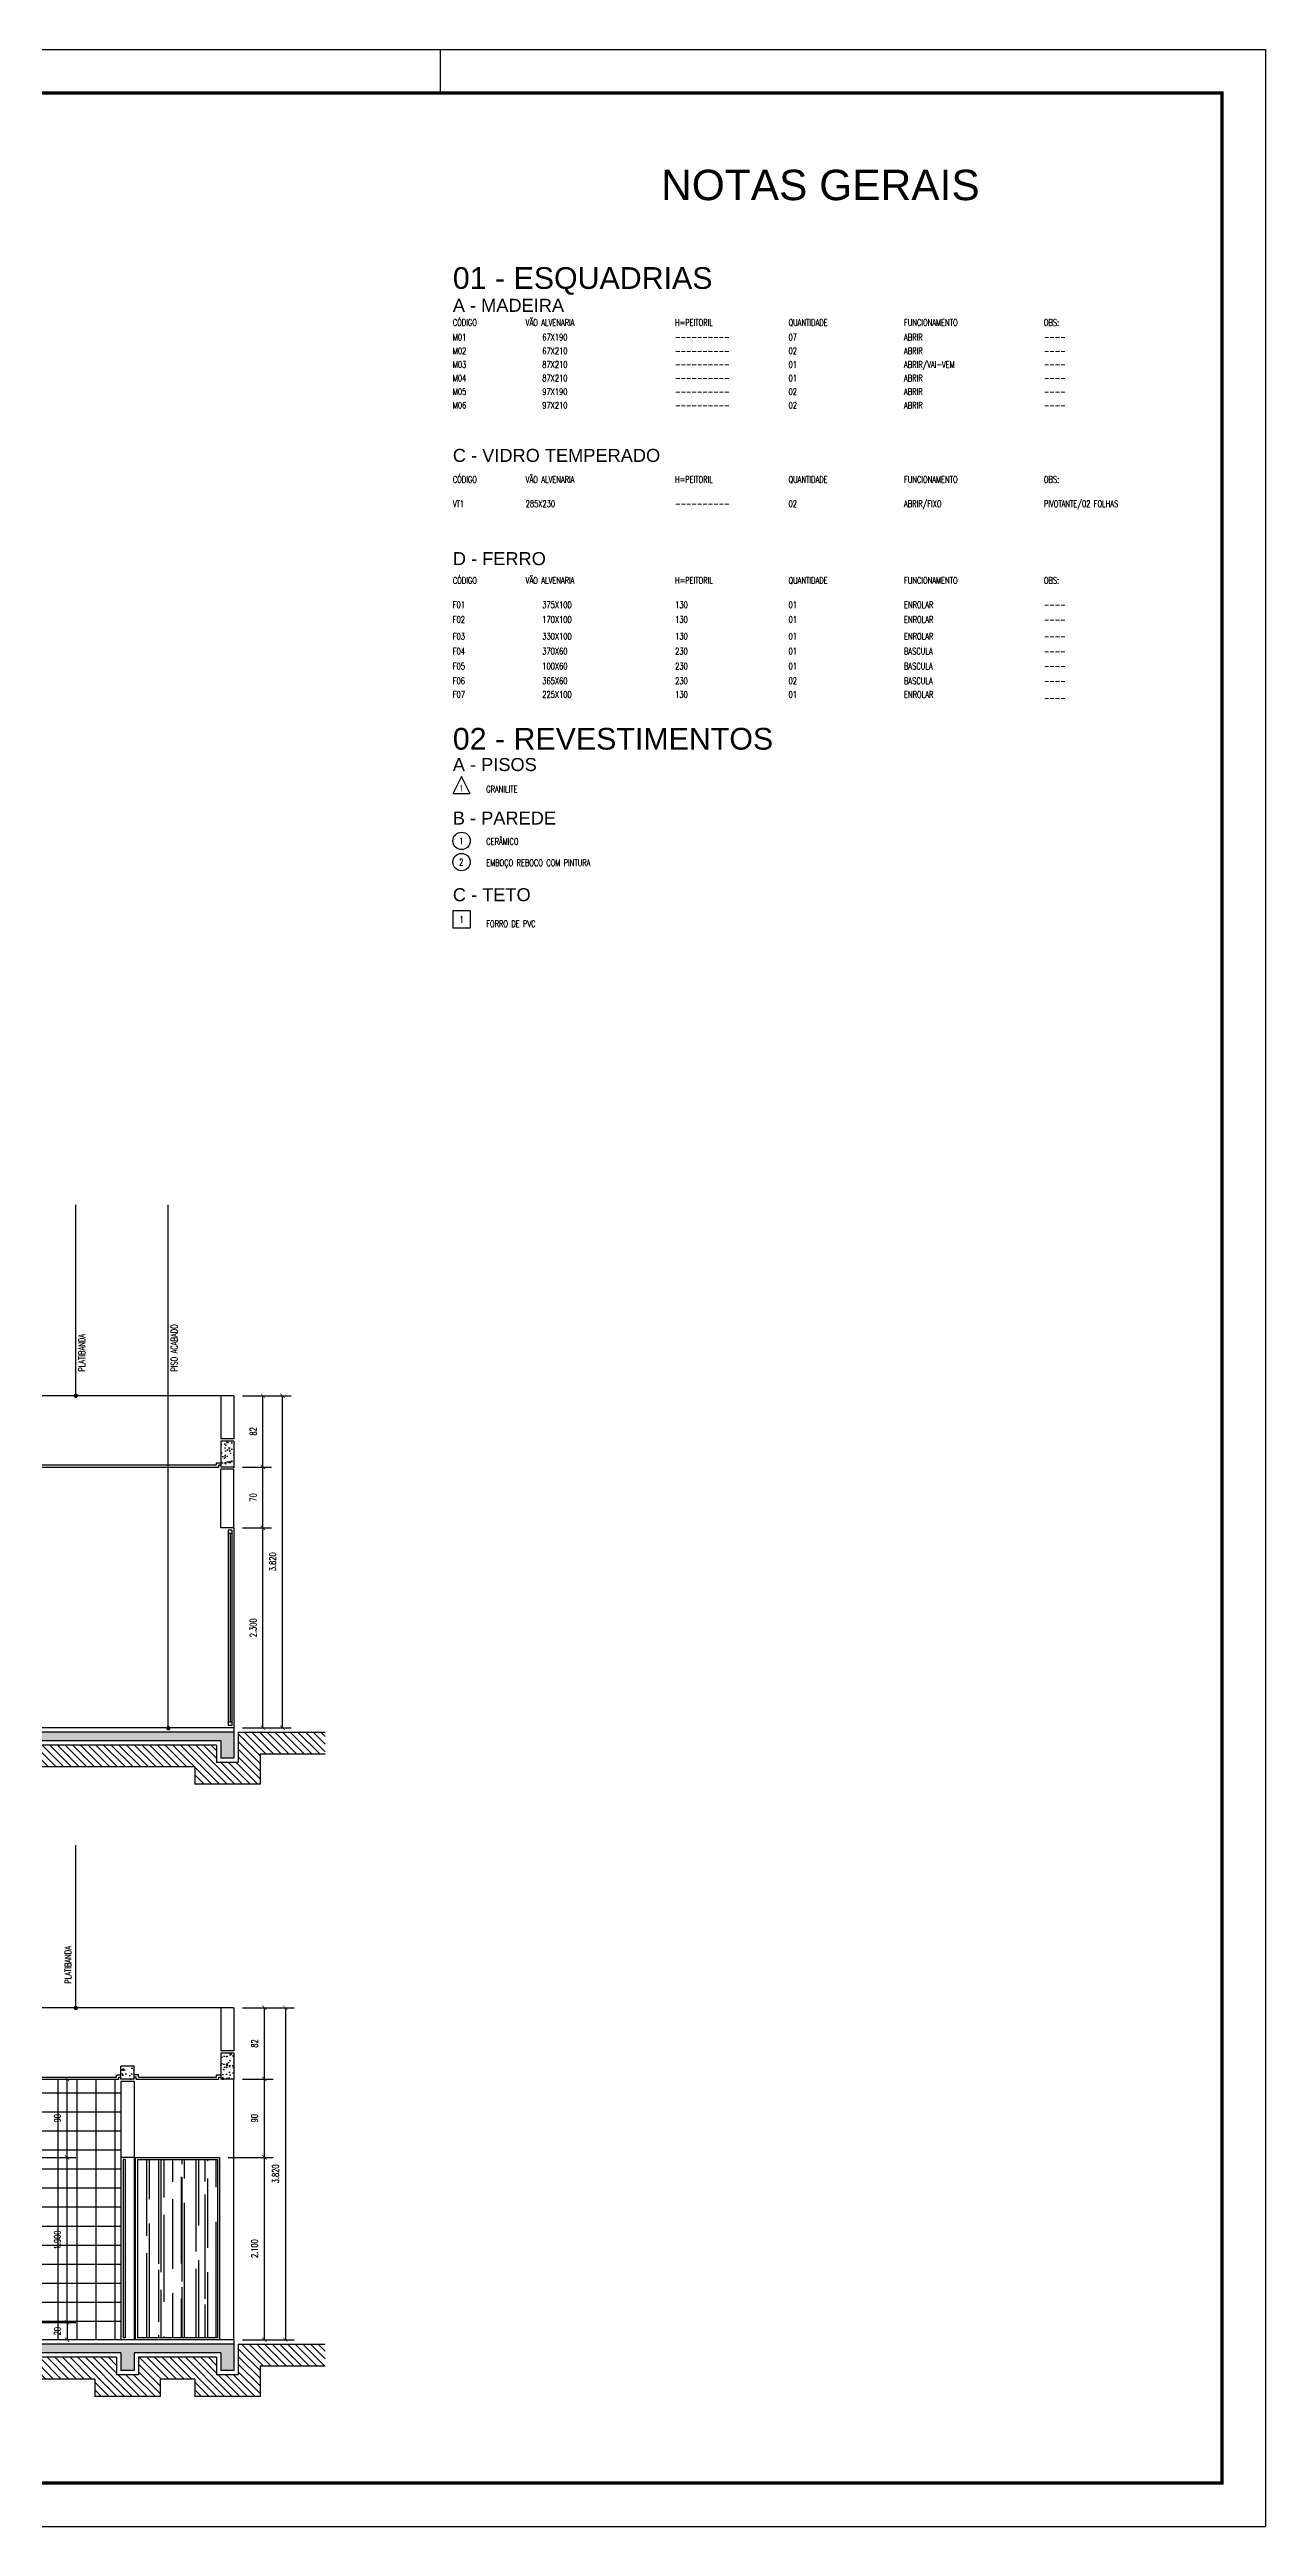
# Model space of a CAD drawing. Extents: x 231.8 to 328.5, y 64.7 to 125.7.
# Drawn here: x 259.57 to 273.57, y 97.18 to 125.68 of the extents above; entities that cross this region are included whole.
import ezdxf

# ---------------------------------------------------------------- set-up
doc = ezdxf.new("R2010")
doc.units = 0
doc.header["$LTSCALE"] = 0.1
doc.header["$MEASUREMENT"] = 0
doc.header["$PDMODE"] = 3
doc.layers.get('0').update_dxf_attribs({"linetype": 'CONTINUOUS'})
doc.layers.get('DEFPOINTS').update_dxf_attribs({"linetype": 'CONTINUOUS'})
for name, color, linetype in [('ALVENARIA', 5, 'CONTINUOUS'), ('ATERRO', 250, 'CONTINUOUS'), ('CONTRAPISO', 64, 'CONTINUOUS'), ('CONTRAPISO1', 7, 'CONTINUOUS'), ('COTAS', 1, 'CONTINUOUS'), ('ESQUADRIA', 250, 'CONTINUOUS'), ('FINA', 14, 'CONTINUOUS'), ('FORRO_PVC', 251, 'CONTINUOUS'), ('INDIC', 1, 'CONTINUOUS'), ('PISO', 250, 'CONTINUOUS'), ('PISO1', 40, 'CONTINUOUS'), ('PORTA', 12, 'CONTINUOUS'), ('PRANCHA', 15, 'CONTINUOUS'), ('TEXTO_PISO_ÁREA', 1, 'CONTINUOUS'), ('VIDRO', 140, 'CONTINUOUS'), ('VISTA_CORTE', 2, 'CONTINUOUS')]:
    doc.layers.add(name, color=color, linetype=linetype)
doc.styles.add('STYLE1', font='romans.shx', dxfattribs={"width": 0.75, "height": 0.075})
doc.styles.add('STYLE3', font='arial.ttf', dxfattribs={"width": 0.75, "height": 0.2})
doc.styles.add('STYLE5', font='isocp3.shx', dxfattribs={"height": 0.2})
doc.dimstyles.get("Standard").update_dxf_attribs({"dimtxt": 0.18, "dimasz": 0.18, "dimexe": 0.18, "dimexo": 0.0625, "dimgap": 0.09, "dimtad": 0, "dimtih": 1, "dimtoh": 1, "dimdec": 4, "dimzin": 0, "dimdsep": 46, "dimtxsty": 'Standard', "dimcen": 0.09, "dimadec": 0, "dimazin": 0, "dimtfac": 1, "dimtdec": 4, "dimtofl": 0, "dimtmove": 0, "dimatfit": 3, "dimfxl": 1, "dimtolj": 1, "dimtzin": 0, "dimarcsym": 0})
pattern_1 = [(50, (0, 0), (0.143452037, -0.012550427), [0.015, -0.165]), (355, (0, 0), (-0.02775027, 0.15043843), [0.012, -0.132]), (100.4514, (0.01195, -0.00105), (0.115701876, 0.13788791), [0.01274804, -0.14022842]), (46.1842, (0, 0.04), (0.21344821, -0.0331038), [0.0225, -0.2475]), (96.6356, (0.01779, 0.03724), (0.18693254, 0.19482357), [0.01912206, -0.2103426]), (351.1842, (0, 0.04), (0.18693239, 0.19482372), [0.018, -0.198]), (21, (0.02, 0.03), (0.11938141, -0.08052378), [0.015, -0.165]), (326, (0.02, 0.03), (0.04866307, 0.14503001), [0.012, -0.132]), (71.4514, (0.02995, 0.02329), (0.168044526, 0.0645061), [0.01274804, -0.14022842]), (37.5, (0, 0), (0.002431971, 0.066578771), [0, -0.1304, 0, -0.134, 0, -0.1325]), (7.5, (0, 0), (0.052613907, 0.078882342), [0, -0.0764, 0, -0.1274, 0, -0.0505]), (327.5, (-0.0446, 0), (0.106764487, -0.004510974), [0, -0.05, 0, -0.156, 0, -0.207]), (317.5, (-0.0646, 0), (0.116637234, 0.020020996), [0, -0.065, 0, -0.1036, 0, -0.147])]

# ---------------------------------------------------------------- blocks, each defined once
blk = doc.blocks.new('_ARCHTICK')
at = {"color": 0, "linetype": 'ByBlock', "const_width": 0.15}
blk.add_lwpolyline([(-0.5, -0.5), (0.5, 0.5)], dxfattribs=at)
blk = doc.blocks.new('*D61')
at = {"color": 1, "linetype": 'ByBlock'}
for p, q in [((261.896, 110.186), (262.355, 110.186)), ((262.255, 106.366), (262.255, 110.186)), ((261.896, 106.366), (262.355, 106.366))]:
    blk.add_line(p, q, dxfattribs=at)
at = {"layer": 'DEFPOINTS', "color": 0, "linetype": 'ByBlock'}
for p in [(261.796, 110.186), (262.255, 110.186), (261.796, 106.366)]:
    blk.add_point(p, dxfattribs=at)
at = {"color": 1, "linetype": 'ByBlock', "xscale": 0.05, "yscale": 0.05, "zscale": 0.05}
for p, rotation in [((262.255, 110.186), 90), ((262.255, 106.366), 270)]:
    blk.add_blockref('_ARCHTICK', p, dxfattribs=dict(at, rotation=rotation))
at = {"color": 60, "linetype": 'ByBlock', "insert": (262.142, 108.276), "char_height": 0.075, "attachment_point": 5, "rotation": 90, "style": 'STYLE1'}
blk.add_mtext('\\A1;3.820', dxfattribs=at)
blk = doc.blocks.new('*D63')
at = {"color": 1, "linetype": 'ByBlock'}
for p, q in [((261.796, 110.186), (262.13, 110.186)), ((262.03, 109.366), (262.03, 110.186)), ((261.896, 109.366), (262.13, 109.366))]:
    blk.add_line(p, q, dxfattribs=at)
at = {"layer": 'DEFPOINTS', "color": 0, "linetype": 'ByBlock'}
for p in [(261.696, 110.186), (262.03, 110.186), (261.796, 109.366)]:
    blk.add_point(p, dxfattribs=at)
at = {"color": 1, "linetype": 'ByBlock', "xscale": 0.05, "yscale": 0.05, "zscale": 0.05}
for p, rotation in [((262.03, 110.186), 90), ((262.03, 109.366), 270)]:
    blk.add_blockref('_ARCHTICK', p, dxfattribs=dict(at, rotation=rotation))
at = {"color": 60, "linetype": 'ByBlock', "insert": (261.918, 109.776), "char_height": 0.075, "attachment_point": 5, "rotation": 90, "style": 'STYLE1'}
blk.add_mtext('\\A1;82', dxfattribs=at)
blk = doc.blocks.new('*D99')
at = {"color": 1, "linetype": 'ByBlock'}
for p, q in [((261.796, 109.366), (262.13, 109.366)), ((262.03, 108.666), (262.03, 109.366)), ((261.796, 108.666), (262.13, 108.666))]:
    blk.add_line(p, q, dxfattribs=at)
at = {"layer": 'DEFPOINTS', "color": 0, "linetype": 'ByBlock'}
for p in [(261.696, 109.366), (262.03, 109.366), (261.696, 108.666)]:
    blk.add_point(p, dxfattribs=at)
at = {"color": 1, "linetype": 'ByBlock', "xscale": 0.05, "yscale": 0.05, "zscale": 0.05}
for p, rotation in [((262.03, 109.366), 90), ((262.03, 108.666), 270)]:
    blk.add_blockref('_ARCHTICK', p, dxfattribs=dict(at, rotation=rotation))
at = {"color": 60, "linetype": 'ByBlock', "insert": (261.918, 109.016), "char_height": 0.075, "attachment_point": 5, "rotation": 90, "style": 'STYLE1'}
blk.add_mtext('\\A1;70', dxfattribs=at)
blk = doc.blocks.new('*D98')
at = {"color": 1, "linetype": 'ByBlock'}
for p, q in [((261.796, 108.666), (262.13, 108.666)), ((262.03, 106.366), (262.03, 108.666)), ((261.796, 106.366), (262.13, 106.366))]:
    blk.add_line(p, q, dxfattribs=at)
at = {"layer": 'DEFPOINTS', "color": 0, "linetype": 'ByBlock'}
for p in [(261.696, 108.666), (262.03, 108.666), (261.696, 106.366)]:
    blk.add_point(p, dxfattribs=at)
at = {"color": 1, "linetype": 'ByBlock', "xscale": 0.05, "yscale": 0.05, "zscale": 0.05}
for p, rotation in [((262.03, 108.666), 90), ((262.03, 106.366), 270)]:
    blk.add_blockref('_ARCHTICK', p, dxfattribs=dict(at, rotation=rotation))
at = {"color": 60, "linetype": 'ByBlock', "insert": (261.918, 107.516), "char_height": 0.075, "attachment_point": 5, "rotation": 90, "style": 'STYLE1'}
blk.add_mtext('\\A1;2.300', dxfattribs=at)
blk = doc.blocks.new('*D89')
at = {"color": 1, "linetype": 'ByBlock'}
blk.add_line((259.776, 101.423), (259.776, 102.323), dxfattribs=at)
at = {"layer": 'DEFPOINTS', "color": 0, "linetype": 'ByBlock'}
for p in [(259.776, 102.323), (259.776, 102.323), (259.776, 101.423)]:
    blk.add_point(p, dxfattribs=at)
at = {"color": 1, "linetype": 'ByBlock', "xscale": 0.05, "yscale": 0.05, "zscale": 0.05}
for p, rotation in [((259.776, 102.323), 90), ((259.776, 101.423), 270)]:
    blk.add_blockref('_ARCHTICK', p, dxfattribs=dict(at, rotation=rotation))
at = {"color": 60, "linetype": 'ByBlock', "insert": (259.664, 101.873), "char_height": 0.075, "attachment_point": 5, "rotation": 90, "style": 'STYLE1'}
blk.add_mtext('\\A1;90', dxfattribs=at)
blk = doc.blocks.new('*D94')
at = {"color": 1, "linetype": 'ByBlock'}
for p, q in [((259.398, 101.423), (259.876, 101.423)), ((259.776, 99.523), (259.776, 101.423)), ((259.398, 99.523), (259.876, 99.523))]:
    blk.add_line(p, q, dxfattribs=at)
at = {"layer": 'DEFPOINTS', "color": 0, "linetype": 'ByBlock'}
for p in [(259.298, 101.423), (259.776, 101.423), (259.298, 99.523)]:
    blk.add_point(p, dxfattribs=at)
at = {"color": 1, "linetype": 'ByBlock', "xscale": 0.05, "yscale": 0.05, "zscale": 0.05}
for p, rotation in [((259.776, 101.423), 90), ((259.776, 99.523), 270)]:
    blk.add_blockref('_ARCHTICK', p, dxfattribs=dict(at, rotation=rotation))
at = {"color": 60, "linetype": 'ByBlock', "insert": (259.664, 100.473), "char_height": 0.075, "attachment_point": 5, "rotation": 90, "style": 'STYLE1'}
blk.add_mtext('\\A1;1.900', dxfattribs=at)
blk = doc.blocks.new('*D93')
at = {"color": 1, "linetype": 'ByBlock'}
for p, q in [((259.398, 99.523), (259.876, 99.523)), ((259.776, 99.523), (259.776, 99.323))]:
    blk.add_line(p, q, dxfattribs=at)
at = {"layer": 'DEFPOINTS', "color": 0, "linetype": 'ByBlock'}
for p in [(259.298, 99.523), (259.776, 99.323), (259.776, 99.323)]:
    blk.add_point(p, dxfattribs=at)
at = {"color": 1, "linetype": 'ByBlock', "xscale": 0.05, "yscale": 0.05, "zscale": 0.05}
for p, rotation in [((259.776, 99.523), 90), ((259.776, 99.323), 270)]:
    blk.add_blockref('_ARCHTICK', p, dxfattribs=dict(at, rotation=rotation))
at = {"color": 60, "linetype": 'ByBlock', "insert": (259.664, 99.423), "char_height": 0.075, "attachment_point": 5, "rotation": 90, "style": 'STYLE1'}
blk.add_mtext('\\A1;20', dxfattribs=at)
blk = doc.blocks.new('*D84')
at = {"color": 1, "linetype": 'ByBlock'}
for p, q in [((261.796, 103.143), (262.388, 103.143)), ((262.288, 103.143), (262.288, 99.323)), ((261.796, 99.323), (262.388, 99.323))]:
    blk.add_line(p, q, dxfattribs=at)
at = {"layer": 'DEFPOINTS', "color": 0, "linetype": 'ByBlock'}
for p in [(261.696, 103.143), (261.696, 99.323), (262.288, 99.323)]:
    blk.add_point(p, dxfattribs=at)
at = {"color": 1, "linetype": 'ByBlock', "xscale": 0.05, "yscale": 0.05, "zscale": 0.05}
for p, rotation in [((262.288, 103.143), 90), ((262.288, 99.323), 270)]:
    blk.add_blockref('_ARCHTICK', p, dxfattribs=dict(at, rotation=rotation))
at = {"color": 60, "linetype": 'ByBlock', "insert": (262.175, 101.233), "char_height": 0.075, "attachment_point": 5, "rotation": 90, "style": 'STYLE1'}
blk.add_mtext('\\A1;3.820', dxfattribs=at)
blk = doc.blocks.new('*D86')
at = {"color": 1, "linetype": 'ByBlock'}
for p, q in [((261.796, 103.143), (262.147, 103.143)), ((262.047, 102.323), (262.047, 103.143)), ((261.796, 102.323), (262.147, 102.323))]:
    blk.add_line(p, q, dxfattribs=at)
at = {"layer": 'DEFPOINTS', "color": 0, "linetype": 'ByBlock'}
for p in [(261.696, 103.143), (262.047, 103.143), (261.696, 102.323)]:
    blk.add_point(p, dxfattribs=at)
at = {"color": 1, "linetype": 'ByBlock', "xscale": 0.05, "yscale": 0.05, "zscale": 0.05}
for p, rotation in [((262.047, 103.143), 90), ((262.047, 102.323), 270)]:
    blk.add_blockref('_ARCHTICK', p, dxfattribs=dict(at, rotation=rotation))
at = {"color": 60, "linetype": 'ByBlock', "insert": (261.934, 102.733), "char_height": 0.075, "attachment_point": 5, "rotation": 90, "style": 'STYLE1'}
blk.add_mtext('\\A1;82', dxfattribs=at)
blk = doc.blocks.new('*D88')
at = {"color": 1, "linetype": 'ByBlock'}
for p, q in [((261.796, 102.323), (262.147, 102.323)), ((262.047, 101.423), (262.047, 102.323)), ((261.631, 101.423), (262.147, 101.423))]:
    blk.add_line(p, q, dxfattribs=at)
at = {"layer": 'DEFPOINTS', "color": 0, "linetype": 'ByBlock'}
for p in [(261.696, 102.323), (262.047, 102.323), (261.531, 101.423)]:
    blk.add_point(p, dxfattribs=at)
at = {"color": 1, "linetype": 'ByBlock', "xscale": 0.05, "yscale": 0.05, "zscale": 0.05}
for p, rotation in [((262.047, 102.323), 90), ((262.047, 101.423), 270)]:
    blk.add_blockref('_ARCHTICK', p, dxfattribs=dict(at, rotation=rotation))
at = {"color": 60, "linetype": 'ByBlock', "insert": (261.934, 101.873), "char_height": 0.075, "attachment_point": 5, "rotation": 90, "style": 'STYLE1'}
blk.add_mtext('\\A1;90', dxfattribs=at)
blk = doc.blocks.new('*D92')
at = {"color": 1, "linetype": 'ByBlock'}
for p, q in [((261.631, 101.423), (262.147, 101.423)), ((262.047, 99.323), (262.047, 101.423)), ((261.796, 99.323), (262.147, 99.323))]:
    blk.add_line(p, q, dxfattribs=at)
at = {"layer": 'DEFPOINTS', "color": 0, "linetype": 'ByBlock'}
for p in [(261.531, 101.423), (262.047, 101.423), (261.696, 99.323)]:
    blk.add_point(p, dxfattribs=at)
at = {"color": 1, "linetype": 'ByBlock', "xscale": 0.05, "yscale": 0.05, "zscale": 0.05}
for p, rotation in [((262.047, 101.423), 90), ((262.047, 99.323), 270)]:
    blk.add_blockref('_ARCHTICK', p, dxfattribs=dict(at, rotation=rotation))
at = {"color": 60, "linetype": 'ByBlock', "insert": (261.934, 100.373), "char_height": 0.075, "attachment_point": 5, "rotation": 90, "style": 'STYLE1'}
blk.add_mtext('\\A1;2.100', dxfattribs=at)

msp = doc.modelspace()

# ---------------------------------------------------------------- hatches: boundary and pattern name
at = {"layer": 'ATERRO'}
h = msp.add_hatch(dxfattribs=at)
h.set_pattern_fill('ANSI31', color=256, scale=0.5, style=0)
h.set_pattern_definition([(135, (492.42168, 16.775655), (0.044194174, 0.044194174), [])])
h.paths.add_polyline_path([(261.2463, 105.9155), (256.9963, 105.9155), (256.9963, 105.7155), (256.2463, 105.7155), (256.2463, 105.9155), (254.8463, 105.9155), (254.8463, 105.7155), (254.0963, 105.7155), (254.0963, 106.0655), (253.3463, 106.0655), (253.3463, 106.3155), (254.3463, 106.3155), (254.3463, 105.9655), (254.5963, 105.9655), (254.5963, 106.1655), (256.4963, 106.1655), (256.4963, 105.9655), (256.7463, 105.9655), (256.7463, 106.1655), (261.4963, 106.1655), (261.4963, 105.9655), (261.7463, 105.9655), (261.7463, 106.3155), (262.7463, 106.3155), (262.7463, 106.0655), (261.9963, 106.0655), (261.9963, 105.7155), (261.2463, 105.7155)])
h = msp.add_hatch(dxfattribs=at)
h.set_pattern_fill('ANSI31', color=256, scale=0.5, style=0)
h.set_pattern_definition([(135, (492.42168, 15.976734), (0.044194174, 0.044194174), [])])
h.paths.add_polyline_path([(260.0963, 98.8725), (254.8463, 98.8725), (254.8463, 98.6725), (254.0963, 98.6725), (254.0963, 99.0225), (253.3463, 99.0225), (253.3463, 99.2725), (254.3463, 99.2725), (254.3463, 98.9225), (254.5963, 98.9225), (254.5963, 99.1225), (260.3463, 99.1225), (260.3463, 98.9225), (260.5963, 98.9225), (260.5963, 99.1225), (261.4963, 99.1225), (261.4963, 98.9225), (261.7463, 98.9225), (261.7463, 99.2725), (262.7463, 99.2725), (262.7463, 99.0225), (261.9963, 99.0225), (261.9963, 98.6725), (261.2463, 98.6725), (261.2463, 98.8725), (260.8463, 98.8725), (260.8463, 98.6725), (260.0963, 98.6725)])
at = {"layer": 'CONTRAPISO1'}
h = msp.add_hatch(dxfattribs=at)
h.set_pattern_fill('AR-CONC', color=256, scale=0.02, style=0)
h.set_pattern_definition(pattern_1)
h.paths.add_polyline_path([(261.6963, 109.6655), (261.5463, 109.6655), (261.5463, 109.3655), (261.6963, 109.3655)])
h = msp.add_hatch(dxfattribs=at)
h.set_pattern_fill('AR-CONC', color=256, scale=0.02, style=0)
h.set_pattern_definition([(130, (492.42168, 16.77566), (-0.143452037, -0.012550427), [0.015, -0.165]), (185, (492.42168, 16.77566), (0.02775027, 0.15043843), [0.012, -0.132]), (79.5486, (492.40973, 16.77461), (-0.11570188, 0.13788791), [0.01274804, -0.14022842]), (133.8158, (492.42168, 16.81566), (-0.21344821, -0.0331038), [0.0225, -0.2475]), (83.3644, (492.4039, 16.8129), (-0.18693254, 0.19482357), [0.01912206, -0.2103426]), (188.8158, (492.42168, 16.81566), (-0.18693239, 0.19482372), [0.018, -0.198]), (159, (492.40168, 16.80566), (-0.11938141, -0.08052378), [0.015, -0.165]), (214, (492.40168, 16.80566), (-0.04866307, 0.14503001), [0.012, -0.132]), (108.5486, (492.39173, 16.79894), (-0.168044526, 0.0645061), [0.01274804, -0.14022842]), (142.5, (492.42168, 16.775655), (-0.002431971, 0.066578771), [0, -0.1304, 0, -0.134, 0, -0.1325]), (172.5, (492.42168, 16.775655), (-0.052613907, 0.078882342), [0, -0.0764, 0, -0.1274, 0, -0.0505]), (212.5, (492.46628, 16.775655), (-0.106764487, -0.004510974), [0, -0.05, 0, -0.156, 0, -0.207]), (222.5, (492.48628, 16.775655), (-0.116637234, 0.020020996), [0, -0.065, 0, -0.1036, 0, -0.147])])
h.paths.add_polyline_path([(254.3963, 106.3155), (261.6963, 106.3155), (261.6963, 106.0155), (261.5463, 106.0155), (261.5463, 106.2155), (256.6963, 106.2155), (256.6963, 106.0155), (256.5463, 106.0155), (256.5463, 106.2155), (254.5463, 106.2155), (254.5463, 106.0155), (254.3963, 106.0155)])
h = msp.add_hatch(dxfattribs=at)
h.set_pattern_fill('AR-CONC', color=256, scale=0.02, style=0)
h.set_pattern_definition(pattern_1)
h.paths.add_polyline_path([(261.6963, 102.6225), (261.5463, 102.6225), (261.5463, 102.3225), (261.6963, 102.3225)])
h = msp.add_hatch(dxfattribs=at)
h.set_pattern_fill('AR-CONC', color=256, scale=0.02, style=0)
h.set_pattern_definition(pattern_1)
h.paths.add_polyline_path([(260.5463, 102.4725), (260.3963, 102.4725), (260.3963, 102.3225), (260.5463, 102.3225)])
h = msp.add_hatch(dxfattribs=at)
h.set_pattern_fill('AR-CONC', color=256, scale=0.02, style=0)
h.set_pattern_definition([(130, (492.42168, 15.97673), (-0.143452037, -0.012550427), [0.015, -0.165]), (185, (492.42168, 15.97673), (0.02775027, 0.15043843), [0.012, -0.132]), (79.5486, (492.40973, 15.97569), (-0.11570188, 0.13788791), [0.01274804, -0.14022842]), (133.8158, (492.42168, 16.01673), (-0.21344821, -0.0331038), [0.0225, -0.2475]), (83.3644, (492.4039, 16.01398), (-0.18693254, 0.19482357), [0.01912206, -0.2103426]), (188.8158, (492.42168, 16.01673), (-0.18693239, 0.19482372), [0.018, -0.198]), (159, (492.40168, 16.00673), (-0.11938141, -0.08052378), [0.015, -0.165]), (214, (492.40168, 16.00673), (-0.04866307, 0.14503001), [0.012, -0.132]), (108.5486, (492.39173, 16.00002), (-0.168044526, 0.0645061), [0.01274804, -0.14022842]), (142.5, (492.42168, 15.976734), (-0.002431971, 0.066578771), [0, -0.1304, 0, -0.134, 0, -0.1325]), (172.5, (492.42168, 15.976734), (-0.052613907, 0.078882342), [0, -0.0764, 0, -0.1274, 0, -0.0505]), (212.5, (492.46628, 15.976734), (-0.106764487, -0.004510974), [0, -0.05, 0, -0.156, 0, -0.207]), (222.5, (492.48628, 15.97673), (-0.116637234, 0.020020996), [0, -0.065, 0, -0.1036, 0, -0.147])])
h.paths.add_polyline_path([(254.3963, 99.2725), (261.6963, 99.2725), (261.6963, 98.9725), (261.5463, 98.9725), (261.5463, 99.1725), (260.5463, 99.1725), (260.5463, 98.9725), (260.3963, 98.9725), (260.3963, 99.1725), (254.5463, 99.1725), (254.5463, 98.9725), (254.3963, 98.9725)])
at = {"layer": 'PISO1'}
h = msp.add_hatch(dxfattribs=at)
h.set_pattern_fill('ANSI37', color=256, scale=1.75, angle=45, style=0)
h.set_pattern_definition([(90, (492.42168, 15.97673), (0.21875, 4e-17), []), (7e-15, (492.42168, 15.97673), (4e-17, -0.21875), [])])
h.paths.add_polyline_path([(254.5463, 101.6225), (254.5463, 102.2225), (254.5463, 102.2975), (254.5463, 102.3225), (260.3963, 102.3225), (260.3963, 102.2975), (260.3963, 101.4225), (260.3963, 99.3225), (254.5463, 99.3225)])
h.paths.add_polyline_path([(256.8723, 99.535), (256.9223, 99.535), (256.9223, 101.435), (256.8723, 101.435)], flags=16)
h.paths.add_polyline_path([(255.7343, 101.4225), (255.6843, 101.4225), (255.6843, 99.5225), (255.7343, 99.5225)], flags=16)
h.paths.add_polyline_path([(258.0603, 99.5475), (258.1103, 99.5475), (258.1103, 101.4475), (258.0603, 101.4475)], flags=16)
h.paths.add_polyline_path([(259.2483, 99.56), (259.2983, 99.56), (259.2983, 101.46), (259.2483, 101.46)], flags=16)
h.paths.add_polyline_path([(258.1668, 99.3807), (256.8163, 99.3807), (256.8163, 99.6911), (258.1668, 99.6911)], flags=24)
h.paths.add_polyline_path([(258.1628, 99.6335), (257.7304, 99.6335), (257.7304, 99.9437), (258.1628, 99.9437)], flags=24)
at = {"layer": 'PORTA'}
h = msp.add_hatch(dxfattribs=at)
h.set_pattern_fill('AR-RROOF', color=256, scale=0.2, angle=90, style=0)
h.set_pattern_definition([(90, (516.09255, 0), (0.2, 0.44), [3, -0.4, 1, -0.2]), (90, (516.19255, 0.266), (0.266, -0.2), [0.6, -0.066, 1.2, -0.15]), (90, (516.26255, 0.1), (0.134, 1.04), [1.6, -0.28, 0.8, -0.2])])
h.paths.add_polyline_path([(260.5863, 101.3975), (261.5063, 101.3975), (261.5063, 99.3475), (260.5863, 99.3475)])

# ---------------------------------------------------------------- linework, layer by layer
at = {"layer": 'ALVENARIA'}
for p, q in [((261.6963, 110.1855), (261.5463, 110.1855)), ((261.5463, 110.1855), (261.5463, 109.6905)), ((261.6963, 110.1855), (261.6963, 109.6905)), ((261.6963, 109.6905), (261.5463, 109.6905)), ((261.5463, 108.6655), (261.5463, 109.3405)), ((261.6963, 109.3405), (261.5463, 109.3405)), ((261.6963, 108.6655), (261.6963, 109.3405)), ((261.6963, 108.6655), (261.5463, 108.6655)), ((261.5463, 103.1425), (261.5463, 102.6475)), ((261.6963, 103.1425), (261.5463, 103.1425)), ((261.6963, 103.1425), (261.6963, 102.6475)), ((261.6963, 102.6475), (261.5463, 102.6475)), ((260.5463, 102.2975), (260.3963, 102.2975)), ((260.3963, 102.2975), (260.3963, 101.4225)), ((260.5463, 102.2975), (260.5463, 101.4225)), ((260.5463, 101.4225), (260.3963, 101.4225))]:
    msp.add_line(p, q, dxfattribs=at)
at = {"layer": 'ATERRO'}
for p, q in [((261.7463, 106.3155), (262.7463, 106.3155)), ((261.7463, 106.3155), (261.7463, 105.9655)), ((261.4963, 106.1655), (256.7463, 106.1655)), ((261.4963, 106.1655), (261.4963, 105.9655)), ((261.9963, 106.0655), (261.9963, 105.7155)), ((261.9963, 106.0655), (262.7463, 106.0655)), ((261.2463, 105.9155), (256.9963, 105.9155)), ((261.2463, 105.9155), (261.2463, 105.7155)), ((261.7463, 105.9655), (261.4963, 105.9655)), ((261.9963, 105.7155), (261.2463, 105.7155)), ((261.7463, 99.2725), (261.7463, 98.9225)), ((261.7463, 99.2725), (262.7463, 99.2725)), ((260.3463, 99.1225), (254.5963, 99.1225)), ((260.3463, 99.1225), (260.3463, 98.9225)), ((260.5963, 98.9225), (260.3463, 98.9225)), ((260.5963, 99.1225), (260.5963, 98.9225)), ((261.4963, 99.1225), (260.5963, 99.1225)), ((261.4963, 99.1225), (261.4963, 98.9225)), ((261.7463, 98.9225), (261.4963, 98.9225)), ((261.9963, 99.0225), (261.9963, 98.6725)), ((261.9963, 99.0225), (262.7463, 99.0225)), ((260.0963, 98.8725), (254.8463, 98.8725)), ((260.0963, 98.8725), (260.0963, 98.6725)), ((260.8463, 98.6725), (260.0963, 98.6725)), ((260.8463, 98.8725), (260.8463, 98.6725)), ((261.2463, 98.8725), (260.8463, 98.8725)), ((261.2463, 98.8725), (261.2463, 98.6725)), ((261.9963, 98.6725), (261.2463, 98.6725))]:
    msp.add_line(p, q, dxfattribs=at)
at = {"layer": 'CONTRAPISO'}
for p, q in [((261.5463, 109.6655), (261.5463, 109.3655)), ((261.6963, 109.6655), (261.5463, 109.6655)), ((261.6963, 109.6655), (261.6963, 109.3655)), ((261.6963, 109.3655), (261.5463, 109.3655)), ((261.6963, 106.3155), (254.3963, 106.3155)), ((261.6963, 106.3155), (261.6963, 106.0155)), ((261.5463, 106.2155), (256.6963, 106.2155)), ((261.5463, 106.2155), (261.5463, 106.0155)), ((261.6963, 106.0155), (261.5463, 106.0155)), ((261.6963, 102.6225), (261.5463, 102.6225)), ((261.5463, 102.6225), (261.5463, 102.3225)), ((261.6963, 102.6225), (261.6963, 102.3225)), ((260.3963, 102.3225), (260.3963, 102.4725)), ((260.5463, 102.4725), (260.3963, 102.4725)), ((260.5463, 102.3225), (260.3963, 102.3225)), ((260.5463, 102.3225), (260.5463, 102.4725)), ((261.6963, 102.3225), (261.5463, 102.3225)), ((261.6963, 99.2725), (254.3963, 99.2725)), ((261.6963, 99.2725), (261.6963, 98.9725)), ((260.3963, 99.1725), (254.5463, 99.1725)), ((260.3963, 99.1725), (260.3963, 98.9725)), ((260.5463, 98.9725), (260.3963, 98.9725)), ((260.5463, 99.1725), (260.5463, 98.9725)), ((261.5463, 99.1725), (260.5463, 99.1725)), ((261.5463, 99.1725), (261.5463, 98.9725)), ((261.6963, 98.9725), (261.5463, 98.9725))]:
    msp.add_line(p, q, dxfattribs=at)
at = {"layer": 'ESQUADRIA'}
for p, q in [((261.6713, 108.6405), (261.6313, 108.6405)), ((261.6313, 108.6405), (261.6313, 106.3905)), ((261.6713, 108.6005), (261.6313, 108.6005)), ((261.6713, 108.6405), (261.6713, 106.3905))]:
    msp.add_line(p, q, dxfattribs=at)
at = {"layer": 'FINA', "color": 250, "ltscale": 0.02}
for p, q in [((264.3161, 117.3126), (264.2159, 117.1121)), ((264.4163, 117.1121), (264.3161, 117.3126)), ((264.4163, 117.1121), (264.2159, 117.1121)), ((264.2159, 115.765), (264.2159, 115.5645)), ((264.4163, 115.765), (264.2159, 115.765)), ((264.4163, 115.765), (264.4163, 115.5645)), ((264.4163, 115.5645), (264.2159, 115.5645))]:
    msp.add_line(p, q, dxfattribs=at)
for centre in [(264.3156, 116.5709), (264.3156, 116.3265)]:
    msp.add_circle(centre, 0.1002, dxfattribs=at)
at = {"layer": 'FORRO_PVC'}
for p, q in [((256.7213, 109.3655), (261.5213, 109.3655)), ((256.7463, 109.3905), (261.4963, 109.3905)), ((261.4963, 109.3905), (261.4963, 109.4155)), ((261.4963, 109.4155), (261.5463, 109.4155)), ((261.5213, 109.3655), (261.5213, 109.3905)), ((261.5213, 109.3905), (261.5463, 109.3905)), ((254.5713, 102.3225), (260.3713, 102.3225)), ((254.5963, 102.3475), (260.3463, 102.3475)), ((260.3463, 102.3725), (260.3963, 102.3725)), ((260.3463, 102.3475), (260.3463, 102.3725)), ((260.3713, 102.3475), (260.3963, 102.3475)), ((260.3713, 102.3225), (260.3713, 102.3475)), ((260.5963, 102.3725), (260.5463, 102.3725)), ((260.5713, 102.3475), (260.5463, 102.3475)), ((260.5713, 102.3225), (260.5713, 102.3475)), ((260.5713, 102.3225), (261.5213, 102.3225)), ((260.5963, 102.3475), (260.5963, 102.3725)), ((260.5963, 102.3475), (261.4963, 102.3475)), ((261.4963, 102.3725), (261.5463, 102.3725)), ((261.4963, 102.3475), (261.4963, 102.3725)), ((261.5213, 102.3475), (261.5463, 102.3475)), ((261.5213, 102.3225), (261.5213, 102.3475))]:
    msp.add_line(p, q, dxfattribs=at)
at = {"layer": 'INDIC'}
for p, q in [((259.8761, 110.1855), (259.8761, 112.3814)), ((260.9406, 106.361), (260.9406, 112.3814)), ((259.8761, 103.1425), (259.8761, 105.016))]:
    msp.add_line(p, q, dxfattribs=at)
at = {"layer": 'INDIC', "const_width": 0.025}
for points in [[(259.8886, 110.1855, -1), (259.8636, 110.1855, -1)], [(260.9531, 106.361, -1), (260.9281, 106.361, -1)], [(259.8886, 103.1425, -1), (259.8636, 103.1425, -1)]]:
    msp.add_lwpolyline(points, format="xyb", close=True, dxfattribs=at)
at = {"layer": 'PISO'}
for p, q in [((261.6963, 106.3655), (256.6963, 106.3655)), ((261.6713, 106.4305), (261.6313, 106.4305)), ((261.6713, 106.3905), (261.6313, 106.3905)), ((261.6963, 106.3655), (261.6963, 106.3155)), ((261.6963, 99.3225), (254.5463, 99.3225)), ((261.6963, 99.3225), (261.6963, 99.2725))]:
    msp.add_line(p, q, dxfattribs=at)
at = {"layer": 'PORTA'}
for p, q in [((260.4463, 101.3975), (260.4213, 101.3975)), ((260.4213, 101.3975), (260.4213, 99.3475)), ((260.4463, 101.3975), (260.4463, 99.3475)), ((260.5863, 101.3975), (261.5063, 101.3975)), ((260.5863, 101.3975), (260.5863, 99.3475)), ((260.4463, 99.3475), (260.4213, 99.3475)), ((261.5063, 99.3475), (260.5863, 99.3475))]:
    msp.add_line(p, q, dxfattribs=at)
msp.add_lwpolyline([(261.5063, 101.3975), (261.5063, 99.3475)], dxfattribs=at)
at = {"layer": 'PRANCHA', "color": 250}
for p, q in [((232.5677, 125.6761), (273.5677, 125.6761)), ((264.0677, 125.6761), (264.0677, 125.1761)), ((273.5677, 125.6761), (273.5677, 97.1761)), ((231.8177, 97.1761), (273.5677, 97.1761))]:
    msp.add_line(p, q, dxfattribs=at)
at = {"layer": 'PRANCHA', "color": 250, "const_width": 0.04}
msp.add_lwpolyline([(273.0677, 125.1761), (233.0677, 125.1761), (233.0677, 97.6761), (273.0677, 97.6761), (273.0677, 125.1761)], dxfattribs=at)
at = {"layer": 'VIDRO'}
msp.add_line((261.6513, 108.6005), (261.6513, 106.4305), dxfattribs=at)
at = {"layer": 'VISTA_CORTE'}
for p, q in [((261.5463, 110.1855), (254.5463, 110.1855)), ((261.6963, 108.6655), (261.6963, 106.3655)), ((261.5463, 103.1425), (254.5463, 103.1425)), ((261.6963, 99.3225), (261.6963, 102.3225)), ((260.3963, 101.4225), (260.3963, 99.3225)), ((260.5463, 101.4225), (260.5463, 99.3225)), ((260.5613, 101.4225), (261.5313, 101.4225)), ((260.5613, 101.4225), (260.5613, 99.3225)), ((261.5313, 101.4225), (261.5313, 99.3225))]:
    msp.add_line(p, q, dxfattribs=at)

# ---------------------------------------------------------------- texts
at = {"layer": 'FINA', "color": 250}
for s, height, style, p in [('NOTAS GERAIS', 0.35, 'STYLE3', (266.612, 123.943)), ('01 - ESQUADRIAS', 0.25, 'STYLE3', (264.2152, 122.9221)), ('A - MADEIRA', 0.15, 'STYLE3', (264.2152, 122.6579)), ('C - VIDRO TEMPERADO', 0.15, 'STYLE3', (264.2152, 120.9314)), ('D - FERRO', 0.15, 'STYLE3', (264.2152, 119.7435)), ('02 - REVESTIMENTOS', 0.25, 'STYLE3', (264.2152, 117.6207)), ('A - PISOS', 0.15, 'STYLE3', (264.2152, 117.3742)), ('1', 0.075, 'STYLE5', (264.2921, 117.1399)), ('B - PAREDE', 0.15, 'STYLE3', (264.2152, 116.7582)), ('C - TETO', 0.15, 'STYLE3', (264.2152, 115.8765))]:
    msp.add_text(s, height=height, dxfattribs=dict(at, style=style)).set_placement(p)
at = {"layer": 'FINA', "color": 250, "style": 'STYLE1', "width": 0.75}
for s, p in [('CÓDIGO', (264.2152, 122.4968)), ('VÃO ALVENARIA', (265.0543, 122.4968)), ('H=PEITORIL', (266.7737, 122.4968)), ('QUANTIDADE', (268.0786, 122.4968)), ('FUNCIONAMENTO', (269.4078, 122.4968)), ('OBS:', (271.0175, 122.4968)), ('M01', (264.2152, 122.3291)), ('67X190', (265.2451, 122.3291)), ('----------', (266.7737, 122.3291)), ('07', (268.0786, 122.3291)), ('ABRIR', (269.4078, 122.3291)), ('----', (271.0175, 122.3291)), ('M02', (264.2152, 122.1707)), ('M03', (264.2152, 122.0143)), ('87X210', (265.2451, 122.0143)), ('67X210', (265.2451, 122.1707)), ('----------', (266.7737, 122.1707)), ('----------', (266.7737, 122.0143)), ('02', (268.0786, 122.1707)), ('01', (268.0786, 122.0143)), ('ABRIR', (269.4078, 122.1707)), ('ABRIR/VAI-VEM', (269.4078, 122.0143)), ('----', (271.0175, 122.1707)), ('----', (271.0175, 122.0143)), ('M04', (264.2152, 121.8579)), ('M05', (264.2152, 121.7015)), ('87X210', (265.2451, 121.8579)), ('97X190', (265.2451, 121.7015)), ('----------', (266.7737, 121.8579)), ('----------', (266.7737, 121.7015)), ('01', (268.0786, 121.8579)), ('02', (268.0786, 121.7015)), ('ABRIR', (269.4078, 121.8579)), ('ABRIR', (269.4078, 121.7015)), ('----', (271.0175, 121.8579)), ('----', (271.0175, 121.7015)), ('M06', (264.2152, 121.5451)), ('97X210', (265.2451, 121.5451)), ('----------', (266.7737, 121.5451)), ('02', (268.0786, 121.5451)), ('ABRIR', (269.4078, 121.5451)), ('----', (271.0175, 121.5451)), ('CÓDIGO', (264.2152, 120.6924)), ('VÃO ALVENARIA', (265.0543, 120.6924)), ('H=PEITORIL', (266.7737, 120.6924)), ('QUANTIDADE', (268.0786, 120.6924)), ('FUNCIONAMENTO', (269.4078, 120.6924)), ('OBS:', (271.0175, 120.6924)), ('VT1', (264.2152, 120.4121)), ('285X230', (265.0543, 120.4121)), ('----------', (266.7737, 120.4121)), ('02', (268.0786, 120.4121)), ('ABRIR/FIXO', (269.4078, 120.4121)), ('PIVOTANTE/02 FOLHAS', (271.0175, 120.4121)), ('CÓDIGO', (264.2152, 119.5303)), ('VÃO ALVENARIA', (265.0543, 119.5303)), ('H=PEITORIL', (266.7737, 119.5303)), ('QUANTIDADE', (268.0786, 119.5303)), ('FUNCIONAMENTO', (269.4078, 119.5303)), ('OBS:', (271.0175, 119.5303)), ('F01', (264.2152, 119.25)), ('F02', (264.2152, 119.0799)), ('375X100', (265.2451, 119.25)), ('170X100', (265.2451, 119.0799)), ('130', (266.7737, 119.25)), ('130', (266.7737, 119.0799)), ('01', (268.0786, 119.25)), ('01', (268.0786, 119.0799)), ('ENROLAR', (269.4078, 119.25)), ('ENROLAR', (269.4078, 119.0799)), ('----', (271.0175, 119.25)), ('F03', (264.2152, 118.887)), ('330X100', (265.2451, 118.887)), ('130', (266.7737, 118.887)), ('01', (268.0786, 118.887)), ('ENROLAR', (269.4078, 118.887)), ('----', (271.0175, 119.0799)), ('----', (271.0175, 118.887)), ('F04', (264.2152, 118.7151)), ('F05', (264.2152, 118.544)), ('370X60', (265.2451, 118.7151)), ('100X60', (265.2451, 118.544)), ('230', (266.7737, 118.7151)), ('230', (266.7737, 118.544)), ('01', (268.0786, 118.7151)), ('01', (268.0786, 118.544)), ('BASCULA', (269.4078, 118.7151)), ('BASCULA', (269.4078, 118.544)), ('----', (271.0175, 118.7151)), ('----', (271.0175, 118.544)), ('F06', (264.2152, 118.3737)), ('F07', (264.2152, 118.2177)), ('365X60', (265.2451, 118.3737)), ('225X100', (265.2451, 118.2177)), ('230', (266.7737, 118.3737)), ('130', (266.7737, 118.2177)), ('02', (268.0786, 118.3737)), ('01', (268.0786, 118.2177)), ('BASCULA', (269.4078, 118.3737)), ('ENROLAR', (269.4078, 118.2177)), ('----', (271.0175, 118.3737)), ('----', (271.0175, 118.1771)), ('GRANILITE', (264.5992, 117.1274)), ('1', (264.2883, 116.5327)), ('CERÂMICO', (264.5992, 116.5258)), ('2', (264.2883, 116.2882)), ('EMBOÇO REBOCO COM PINTURA', (264.5992, 116.2814)), ('1', (264.2926, 115.6295)), ('FORRO DE PVC', (264.5992, 115.5798))]:
    msp.add_text(s, height=0.075, dxfattribs=at).set_placement(p)
at = {"layer": 'TEXTO_PISO_ÁREA', "style": 'STYLE1', "width": 0.75}
for s, p in [('PLATIBANDA', (259.9822, 110.4632)), ('PISO ACABADO', (261.0467, 110.4632)), ('PLATIBANDA', (259.8234, 103.4202))]:
    msp.add_text(s, height=0.075, rotation=90, dxfattribs=at).set_placement(p)

# ---------------------------------------------------------------- dimensions: what is measured, and where the dimension line sits
at = {"layer": 'COTAS'}
for base, p1, p2, text, picture, middle in [((262.0302, 110.1855), (261.7963, 109.3655), (261.6963, 110.1855), '82', '*D63', (261.9177, 109.7755)), ((262.0302, 109.3655), (261.6963, 108.6655), (261.6963, 109.3655), '70', '*D99', (261.9177, 109.0155)), ((262.0466, 103.1425), (261.6963, 102.3225), (261.6963, 103.1425), '82', '*D86', (261.9341, 102.7325)), ((259.7765, 102.3225), (259.7765, 101.4225), (259.7765, 102.3225), '90', '*D89', (259.664, 101.8725)), ((262.0466, 102.3225), (261.5313, 101.4225), (261.6963, 102.3225), '90', '*D88', (261.9341, 101.8725))]:
    dim = msp.add_linear_dim(base=base, p1=p1, p2=p2, angle=270, text=text, dimstyle='Standard', override={"dimtxt": 0.075, "dimasz": 0.05, "dimexe": 0.1, "dimexo": 0.1, "dimgap": 0.075, "dimtad": 1, "dimtih": 0, "dimtoh": 0, "dimdec": 3, "dimtxsty": 'STYLE1', "dimblk1": 'ARCHTICK', "dimblk2": 'ARCHTICK', "dimsah": 1, "dimcen": 0, "dimclrd": 1, "dimclre": 1, "dimclrt": 60, "dimtdec": 3, "dimtofl": 1}, dxfattribs=at)
    dim.commit()
    dim.dimension.update_dxf_attribs({"geometry": picture, "text_midpoint": middle})
for base, p1, p2, picture, middle in [((262.2548, 110.1855), (261.7963, 106.3655), (261.7963, 110.1855), '*D61', (262.1423, 108.2755)), ((262.0302, 108.6655), (261.6963, 106.3655), (261.6963, 108.6655), '*D98', (261.9177, 107.5155)), ((262.2876, 99.3225), (261.6963, 103.1425), (261.6963, 99.3225), '*D84', (262.1751, 101.2325)), ((259.7765, 101.4225), (259.2983, 99.5225), (259.2983, 101.4225), '*D94', (259.664, 100.4725)), ((262.0466, 101.4225), (261.6963, 99.3225), (261.5313, 101.4225), '*D92', (261.9341, 100.3725))]:
    dim = msp.add_linear_dim(base=base, p1=p1, p2=p2, angle=270, dimstyle='Standard', override={"dimtxt": 0.075, "dimasz": 0.05, "dimexe": 0.1, "dimexo": 0.1, "dimgap": 0.075, "dimtad": 1, "dimtih": 0, "dimtoh": 0, "dimdec": 3, "dimtxsty": 'STYLE1', "dimblk1": 'ARCHTICK', "dimblk2": 'ARCHTICK', "dimsah": 1, "dimcen": 0, "dimclrd": 1, "dimclre": 1, "dimclrt": 60, "dimtdec": 3, "dimtofl": 1}, dxfattribs=at)
    dim.commit()
    dim.dimension.update_dxf_attribs({"geometry": picture, "text_midpoint": middle})
dim = msp.add_linear_dim(base=(259.7765, 99.3225), p1=(259.2983, 99.5225), p2=(259.7765, 99.3225), angle=270, text='20', dimstyle='Standard', override={"dimtxt": 0.075, "dimasz": 0.05, "dimexe": 0.1, "dimexo": 0.1, "dimgap": 0.075, "dimtad": 1, "dimtih": 0, "dimtoh": 0, "dimdec": 3, "dimtxsty": 'STYLE1', "dimblk1": 'ARCHTICK', "dimblk2": 'ARCHTICK', "dimsah": 1, "dimcen": 0, "dimclrd": 1, "dimclre": 1, "dimclrt": 60, "dimtdec": 3, "dimtofl": 1}, dxfattribs=at)
dim.commit()
dim.dimension.update_dxf_attribs({"geometry": '*D93', "text_midpoint": (259.7765, 99.4225), "dimtype": 160})

doc.saveas('drawing.dxf')
